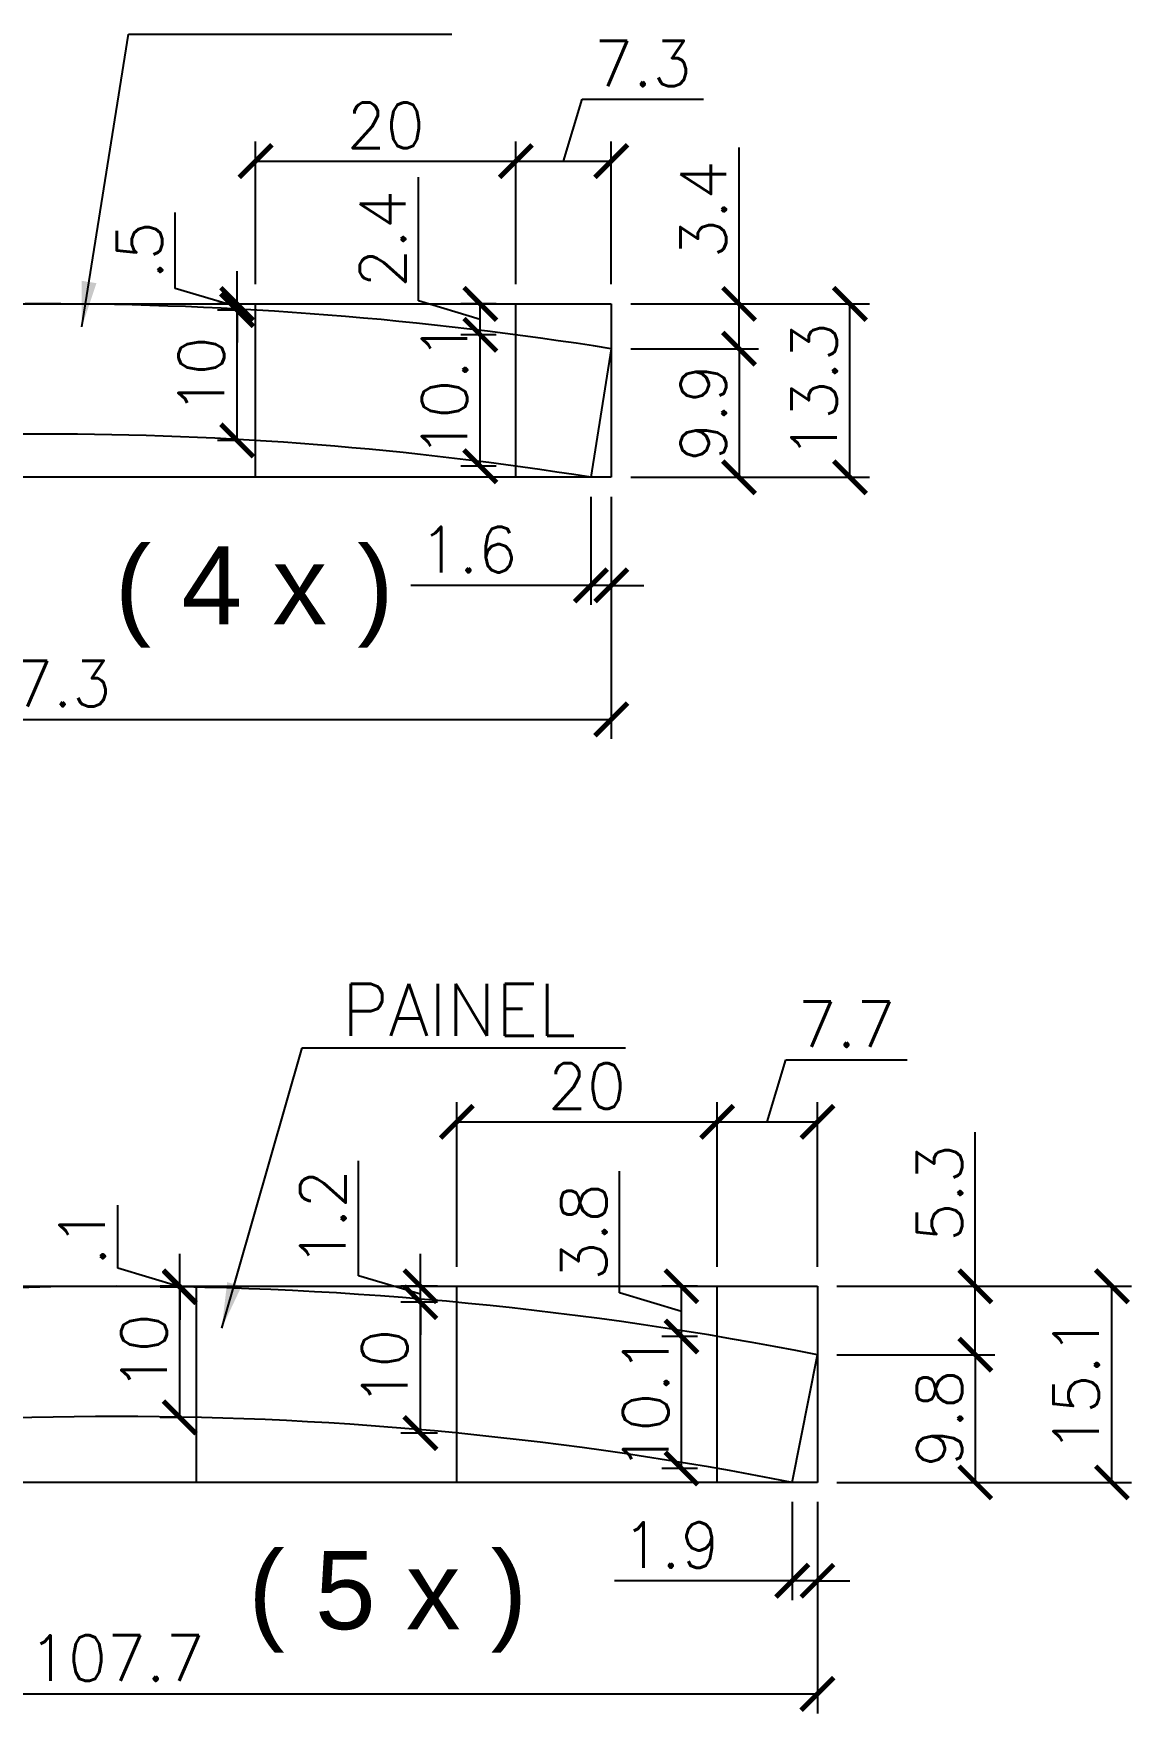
# Model space of a CAD drawing. Extents: x 2582 to 11841, y -26396 to 2611.
# Drawn here: x 5300 to 5468.8, y -3136.7 to -2878.7 of the extents above; entities that cross this region are included whole.
import ezdxf
from ezdxf.enums import TextEntityAlignment as Align

# ---------------------------------------------------------------- set-up
doc = ezdxf.new("R2010")
doc.units = 0
for name, color, linetype in [('COTA', 241, 'Continuous'), ('Painéis', 200, 'Continuous'), ('Romaneio', 10, 'Continuous')]:
    doc.layers.add(name, color=color, linetype=linetype)
doc.styles.add('ARIAL', font='arial.ttf')
doc.styles.add('COTA TECNICA', font='techl___.ttf', dxfattribs={"height": 10})
doc.styles.add('Romans', font='romans.shx')
doc.dimstyles.new('Cota Seção (2x)', dxfattribs={"dimtxt": 7, "dimasz": 5, "dimexe": 3, "dimexo": 3, "dimgap": 2, "dimtad": 3, "dimdec": 1, "dimlfac": 0.5, "dimzin": 12, "dimdsep": 46, "dimtxsty": 'Romans', "dimblk": 'ARCHTICK', "dimcen": 0, "dimclrd": 4, "dimclre": 4, "dimclrt": 1, "dimadec": 1, "dimazin": 3, "dimtfac": 1, "dimtdec": 1, "dimtmove": 0, "dimatfit": 3, "dimldrblk": 'OBLIQUE', "dimfxl": 1, "dimtolj": 1, "dimtzin": 12, "dimarcsym": 0})
doc.dimstyles.new('PAINEL', dxfattribs={"dimtxt": 10, "dimasz": 3, "dimexe": 3, "dimexo": 3, "dimgap": 3, "dimtad": 1, "dimdec": 1, "dimzin": 12, "dimdsep": 46, "dimtxsty": 'COTA TECNICA', "dimblk1": 'OBLIQUE', "dimblk2": 'OBLIQUE', "dimsah": 1, "dimcen": 0.9, "dimclrd": 4, "dimclre": 4, "dimclrt": 240, "dimadec": 1, "dimazin": 3, "dimtfac": 1, "dimtdec": 1, "dimtmove": 0, "dimatfit": 3, "dimfxl": 1, "dimtolj": 1, "dimtzin": 12, "dimarcsym": 0})

# ---------------------------------------------------------------- blocks, each defined once
blk = doc.blocks.new('_ArchTick')
at = {"color": 0, "linetype": 'ByBlock', "const_width": 0.15}
blk.add_lwpolyline([(-0.5, -0.5), (0.5, 0.5)], dxfattribs=at)
blk = doc.blocks.new('*D758')
at = {"layer": 'COTA', "color": 4, "lineweight": -2, "transparency": 16777216}
blk.add_line((5391.81, -2927.09), (5411.45, -2927.09), dxfattribs=at)
at = {"layer": 'COTA', "color": 4, "linetype": 'ByBlock', "lineweight": -2, "transparency": 16777216}
for p, q in [((5408.45, -2927.09), (5408.45, -2946.84)), ((5391.81, -2946.84), (5411.45, -2946.84))]:
    blk.add_line(p, q, dxfattribs=at)
at = {"layer": 'Defpoints', "color": 0, "linetype": 'ByBlock', "transparency": 16777216}
for p in [(5388.81, -2927.09), (5388.81, -2946.84), (5408.45, -2946.84)]:
    blk.add_point(p, dxfattribs=at)
at = {"layer": 'COTA', "color": 4, "linetype": 'ByBlock', "lineweight": -2, "transparency": 16777216, "xscale": 5, "yscale": 5, "zscale": 5}
for p, rotation in [((5408.45, -2927.09), 90), ((5408.45, -2946.84), 270)]:
    blk.add_blockref('_ArchTick', p, dxfattribs=dict(at, rotation=rotation))
at = {"layer": 'COTA', "color": 1, "linetype": 'ByBlock', "transparency": 16777216, "insert": (5402.95, -2936.96), "char_height": 7, "attachment_point": 5, "rotation": 90, "style": 'Romans'}
blk.add_mtext('\\A1;9.9', dxfattribs=at)
blk = doc.blocks.new('_Oblique')
at = {"color": 0, "linetype": 'ByBlock', "lineweight": -2}
blk.add_line((-0.5, -0.5), (0.5, 0.5), dxfattribs=at)
blk = doc.blocks.new('*D759')
at = {"layer": 'COTA', "color": 4, "linetype": 'ByBlock', "lineweight": -2, "transparency": 16777216}
for p, q in [((5408.45, -2920.2), (5408.45, -2896.2)), ((5391.81, -2920.2), (5411.45, -2920.2)), ((5408.45, -2927.09), (5408.45, -2920.2))]:
    blk.add_line(p, q, dxfattribs=at)
at = {"layer": 'COTA', "color": 4, "lineweight": -2, "transparency": 16777216}
blk.add_line((5391.81, -2927.09), (5411.45, -2927.09), dxfattribs=at)
at = {"layer": 'Defpoints', "color": 0, "linetype": 'ByBlock', "transparency": 16777216}
for p in [(5388.81, -2920.2), (5408.45, -2920.2), (5388.81, -2927.09)]:
    blk.add_point(p, dxfattribs=at)
at = {"layer": 'COTA', "color": 4, "linetype": 'ByBlock', "lineweight": -2, "transparency": 16777216, "xscale": 5, "yscale": 5, "zscale": 5}
for p, rotation in [((5408.45, -2920.2), 90), ((5408.45, -2927.09), 270)]:
    blk.add_blockref('_ArchTick', p, dxfattribs=dict(at, rotation=rotation))
at = {"layer": 'COTA', "color": 1, "linetype": 'ByBlock', "transparency": 16777216, "insert": (5402.95, -2905.7), "char_height": 7, "attachment_point": 5, "rotation": 90, "style": 'Romans'}
blk.add_mtext('\\A1;3.4', dxfattribs=at)
blk = doc.blocks.new('*D760')
at = {"layer": 'COTA', "color": 4, "linetype": 'ByBlock', "lineweight": -2, "transparency": 16777216}
for p, q in [((5391.81, -2920.2), (5428.5, -2920.2)), ((5425.5, -2946.84), (5425.5, -2920.2))]:
    blk.add_line(p, q, dxfattribs=at)
at = {"layer": 'COTA', "color": 4, "lineweight": -2, "transparency": 16777216}
blk.add_line((5391.81, -2946.84), (5428.5, -2946.84), dxfattribs=at)
at = {"layer": 'Defpoints', "color": 0, "linetype": 'ByBlock', "transparency": 16777216}
for p in [(5388.81, -2920.2), (5425.5, -2920.2), (5388.81, -2946.84)]:
    blk.add_point(p, dxfattribs=at)
at = {"layer": 'COTA', "color": 4, "linetype": 'ByBlock', "lineweight": -2, "transparency": 16777216, "xscale": 5, "yscale": 5, "zscale": 5}
for p, rotation in [((5425.5, -2920.2), 90), ((5425.5, -2946.84), 270)]:
    blk.add_blockref('_ArchTick', p, dxfattribs=dict(at, rotation=rotation))
at = {"layer": 'COTA', "color": 1, "linetype": 'ByBlock', "transparency": 16777216, "insert": (5420, -2933.52), "char_height": 7, "attachment_point": 5, "rotation": 90, "style": 'Romans'}
blk.add_mtext('\\A1;13.3', dxfattribs=at)
blk = doc.blocks.new('*D714')
at = {"layer": 'COTA', "color": 4, "linetype": 'ByBlock', "lineweight": -2, "transparency": 16777216}
for p, q in [((5444.76, -3071.13), (5444.76, -3047.46)), ((5444.76, -3081.64), (5444.76, -3071.13)), ((5423.5, -3081.64), (5447.76, -3081.64))]:
    blk.add_line(p, q, dxfattribs=at)
at = {"layer": 'COTA', "color": 4, "lineweight": -2, "transparency": 16777216}
blk.add_line((5423.5, -3071.13), (5447.76, -3071.13), dxfattribs=at)
at = {"layer": 'Defpoints', "color": 0, "linetype": 'ByBlock', "transparency": 16777216}
for p in [(5420.5, -3071.13), (5420.5, -3081.64), (5444.76, -3081.64)]:
    blk.add_point(p, dxfattribs=at)
at = {"layer": 'COTA', "color": 4, "linetype": 'ByBlock', "lineweight": -2, "transparency": 16777216, "xscale": 5, "yscale": 5, "zscale": 5}
for p, rotation in [((5444.76, -3071.13), 90), ((5444.76, -3081.64), 270)]:
    blk.add_blockref('_ArchTick', p, dxfattribs=dict(at, rotation=rotation))
at = {"layer": 'COTA', "color": 1, "linetype": 'ByBlock', "transparency": 16777216, "insert": (5439.26, -3056.8), "char_height": 7, "attachment_point": 5, "rotation": 90, "style": 'Romans'}
blk.add_mtext('\\A1;5.3', dxfattribs=at)
blk = doc.blocks.new('*D715')
at = {"layer": 'COTA', "color": 4, "lineweight": -2, "transparency": 16777216}
blk.add_line((5423.5, -3081.64), (5447.76, -3081.64), dxfattribs=at)
at = {"layer": 'COTA', "color": 4, "linetype": 'ByBlock', "lineweight": -2, "transparency": 16777216}
for p, q in [((5444.76, -3081.64), (5444.76, -3101.26)), ((5423.5, -3101.26), (5447.76, -3101.26))]:
    blk.add_line(p, q, dxfattribs=at)
at = {"layer": 'Defpoints', "color": 0, "linetype": 'ByBlock', "transparency": 16777216}
for p in [(5420.5, -3081.64), (5420.5, -3101.26), (5444.76, -3101.26)]:
    blk.add_point(p, dxfattribs=at)
at = {"layer": 'COTA', "color": 4, "linetype": 'ByBlock', "lineweight": -2, "transparency": 16777216, "xscale": 5, "yscale": 5, "zscale": 5}
for p, rotation in [((5444.76, -3081.64), 90), ((5444.76, -3101.26), 270)]:
    blk.add_blockref('_ArchTick', p, dxfattribs=dict(at, rotation=rotation))
at = {"layer": 'COTA', "color": 1, "linetype": 'ByBlock', "transparency": 16777216, "insert": (5439.26, -3091.45), "char_height": 7, "attachment_point": 5, "rotation": 90, "style": 'Romans'}
blk.add_mtext('\\A1;9.8', dxfattribs=at)
blk = doc.blocks.new('*D716')
at = {"layer": 'COTA', "color": 4, "linetype": 'ByBlock', "lineweight": -2, "transparency": 16777216}
for p, q in [((5423.5, -3071.13), (5468.76, -3071.13)), ((5465.76, -3101.26), (5465.76, -3071.13))]:
    blk.add_line(p, q, dxfattribs=at)
at = {"layer": 'COTA', "color": 4, "lineweight": -2, "transparency": 16777216}
blk.add_line((5423.5, -3101.26), (5468.76, -3101.26), dxfattribs=at)
at = {"layer": 'Defpoints', "color": 0, "linetype": 'ByBlock', "transparency": 16777216}
for p in [(5420.5, -3071.13), (5465.76, -3071.13), (5420.5, -3101.26)]:
    blk.add_point(p, dxfattribs=at)
at = {"layer": 'COTA', "color": 4, "linetype": 'ByBlock', "lineweight": -2, "transparency": 16777216, "xscale": 5, "yscale": 5, "zscale": 5}
for p, rotation in [((5465.76, -3071.13), 90), ((5465.76, -3101.26), 270)]:
    blk.add_blockref('_ArchTick', p, dxfattribs=dict(at, rotation=rotation))
at = {"layer": 'COTA', "color": 1, "linetype": 'ByBlock', "transparency": 16777216, "insert": (5460.26, -3086.2), "char_height": 7, "attachment_point": 5, "rotation": 90, "style": 'Romans'}
blk.add_mtext('\\A1;15.1', dxfattribs=at)
blk = doc.blocks.new('*D1236')
at = {"layer": 'COTA', "color": 4, "linetype": 'ByBlock', "lineweight": -2, "transparency": 16777216}
for p, q in [((5331.14, -2921.16), (5328.29, -2921.16)), ((5331.29, -2941.19), (5331.29, -2921.16))]:
    blk.add_line(p, q, dxfattribs=at)
at = {"layer": 'COTA', "color": 4, "lineweight": -2, "transparency": 16777216}
blk.add_line((5331.14, -2941.19), (5328.29, -2941.19), dxfattribs=at)
at = {"layer": 'Defpoints', "color": 0, "linetype": 'ByBlock', "transparency": 16777216}
for p in [(5331.29, -2921.16), (5334.14, -2921.16), (5334.14, -2941.19)]:
    blk.add_point(p, dxfattribs=at)
at = {"layer": 'COTA', "color": 4, "linetype": 'ByBlock', "lineweight": -2, "transparency": 16777216, "xscale": 5, "yscale": 5, "zscale": 5}
for p, rotation in [((5331.29, -2921.16), 90), ((5331.29, -2941.19), 270)]:
    blk.add_blockref('_ArchTick', p, dxfattribs=dict(at, rotation=rotation))
at = {"layer": 'COTA', "color": 1, "linetype": 'ByBlock', "transparency": 16777216, "insert": (5325.79, -2931.18), "char_height": 7, "attachment_point": 5, "rotation": 90, "style": 'Romans'}
blk.add_mtext('\\A1;10', dxfattribs=at)
blk = doc.blocks.new('*D1237')
at = {"layer": 'COTA', "color": 4, "linetype": 'ByBlock', "lineweight": -2, "transparency": 16777216}
for p, q in [((5321.79, -2917.83), (5321.79, -2906.16)), ((5331.29, -2920.2), (5331.29, -2915.2)), ((5331.29, -2920.68), (5321.79, -2917.83)), ((5331.14, -2920.2), (5328.29, -2920.2)), ((5331.29, -2921.16), (5331.29, -2920.2)), ((5331.29, -2921.16), (5331.29, -2920.2)), ((5331.29, -2921.16), (5331.29, -2926.16))]:
    blk.add_line(p, q, dxfattribs=at)
at = {"layer": 'COTA', "color": 4, "lineweight": -2, "transparency": 16777216}
blk.add_line((5331.14, -2921.16), (5328.29, -2921.16), dxfattribs=at)
at = {"layer": 'Defpoints', "color": 0, "linetype": 'ByBlock', "transparency": 16777216}
for p in [(5331.29, -2920.2), (5334.14, -2920.2), (5334.14, -2921.16)]:
    blk.add_point(p, dxfattribs=at)
at = {"layer": 'COTA', "color": 4, "linetype": 'ByBlock', "lineweight": -2, "transparency": 16777216, "xscale": 5, "yscale": 5, "zscale": 5}
for p, rotation in [((5331.29, -2920.2), 270), ((5331.29, -2921.16), 90)]:
    blk.add_blockref('_ArchTick', p, dxfattribs=dict(at, rotation=rotation))
at = {"layer": 'COTA', "color": 1, "linetype": 'ByBlock', "transparency": 16777216, "insert": (5316.29, -2912), "char_height": 7, "attachment_point": 5, "rotation": 90, "style": 'Romans'}
blk.add_mtext('\\A1;.5', dxfattribs=at)
blk = doc.blocks.new('*D1238')
at = {"layer": 'COTA', "color": 4, "linetype": 'ByBlock', "lineweight": -2, "transparency": 16777216}
for p, q in [((5371.14, -2924.96), (5365.68, -2924.96)), ((5368.68, -2945.14), (5368.68, -2924.96))]:
    blk.add_line(p, q, dxfattribs=at)
at = {"layer": 'COTA', "color": 4, "lineweight": -2, "transparency": 16777216}
blk.add_line((5371.14, -2945.14), (5365.68, -2945.14), dxfattribs=at)
at = {"layer": 'Defpoints', "color": 0, "linetype": 'ByBlock', "transparency": 16777216}
for p in [(5368.68, -2924.96), (5374.14, -2924.96), (5374.14, -2945.14)]:
    blk.add_point(p, dxfattribs=at)
at = {"layer": 'COTA', "color": 4, "linetype": 'ByBlock', "lineweight": -2, "transparency": 16777216, "xscale": 5, "yscale": 5, "zscale": 5}
for p, rotation in [((5368.68, -2924.96), 90), ((5368.68, -2945.14), 270)]:
    blk.add_blockref('_ArchTick', p, dxfattribs=dict(at, rotation=rotation))
at = {"layer": 'COTA', "color": 1, "linetype": 'ByBlock', "transparency": 16777216, "insert": (5363.18, -2933.34), "char_height": 7, "attachment_point": 5, "rotation": 90, "style": 'Romans'}
blk.add_mtext('\\A1;10.1', dxfattribs=at)
blk = doc.blocks.new('*D1239')
at = {"layer": 'COTA', "color": 4, "linetype": 'ByBlock', "lineweight": -2, "transparency": 16777216}
for p, q in [((5359.18, -2919.73), (5359.18, -2900.73)), ((5368.68, -2922.58), (5359.18, -2919.73)), ((5371.14, -2920.2), (5365.68, -2920.2)), ((5368.68, -2924.96), (5368.68, -2920.2))]:
    blk.add_line(p, q, dxfattribs=at)
at = {"layer": 'COTA', "color": 4, "lineweight": -2, "transparency": 16777216}
blk.add_line((5371.14, -2924.96), (5365.68, -2924.96), dxfattribs=at)
at = {"layer": 'Defpoints', "color": 0, "linetype": 'ByBlock', "transparency": 16777216}
for p in [(5368.68, -2920.2), (5374.14, -2920.2), (5374.14, -2924.96)]:
    blk.add_point(p, dxfattribs=at)
at = {"layer": 'COTA', "color": 4, "linetype": 'ByBlock', "lineweight": -2, "transparency": 16777216, "xscale": 5, "yscale": 5, "zscale": 5}
for p, rotation in [((5368.68, -2920.2), 90), ((5368.68, -2924.96), 270)]:
    blk.add_blockref('_ArchTick', p, dxfattribs=dict(at, rotation=rotation))
at = {"layer": 'COTA', "color": 1, "linetype": 'ByBlock', "transparency": 16777216, "insert": (5353.68, -2910.23), "char_height": 7, "attachment_point": 5, "rotation": 90, "style": 'Romans'}
blk.add_mtext('\\A1;2.4', dxfattribs=at)
blk = doc.blocks.new('*D1242')
at = {"layer": 'COTA', "color": 4, "lineweight": -2, "transparency": 16777216}
blk.add_line((5334.14, -2917.2), (5334.14, -2895.27), dxfattribs=at)
at = {"layer": 'COTA', "color": 4, "linetype": 'ByBlock', "lineweight": -2, "transparency": 16777216}
for p, q in [((5374.14, -2917.2), (5374.14, -2895.27)), ((5334.14, -2898.27), (5374.14, -2898.27))]:
    blk.add_line(p, q, dxfattribs=at)
at = {"layer": 'Defpoints', "color": 0, "linetype": 'ByBlock', "transparency": 16777216}
for p in [(5374.14, -2898.27), (5334.14, -2920.2), (5374.14, -2920.2)]:
    blk.add_point(p, dxfattribs=at)
at = {"layer": 'COTA', "color": 4, "linetype": 'ByBlock', "lineweight": -2, "transparency": 16777216, "xscale": 5, "yscale": 5, "zscale": 5, "rotation": 180}
blk.add_blockref('_ArchTick', (5334.14, -2898.27), dxfattribs=at)
at = {"layer": 'COTA', "color": 4, "linetype": 'ByBlock', "lineweight": -2, "transparency": 16777216, "xscale": 5, "yscale": 5, "zscale": 5}
blk.add_blockref('_ArchTick', (5374.14, -2898.27), dxfattribs=at)
at = {"layer": 'COTA', "color": 1, "linetype": 'ByBlock', "transparency": 16777216, "insert": (5354.14, -2892.77), "char_height": 7, "attachment_point": 5, "style": 'Romans'}
blk.add_mtext('\\A1;20', dxfattribs=at)
blk = doc.blocks.new('*D1243')
at = {"layer": 'COTA', "color": 4, "lineweight": -2, "transparency": 16777216}
for p, q in [((5381.48, -2898.27), (5384.33, -2888.77)), ((5384.33, -2888.77), (5402.99, -2888.77)), ((5374.14, -2917.2), (5374.14, -2895.27)), ((5388.81, -2917.2), (5388.81, -2895.27)), ((5374.14, -2898.27), (5388.81, -2898.27))]:
    blk.add_line(p, q, dxfattribs=at)
at = {"layer": 'Defpoints', "color": 0, "transparency": 16777216}
for p in [(5388.81, -2898.27), (5374.14, -2920.2), (5388.81, -2920.2)]:
    blk.add_point(p, dxfattribs=at)
at = {"layer": 'COTA', "color": 4, "lineweight": -2, "transparency": 16777216, "xscale": 5, "yscale": 5, "zscale": 5, "rotation": 180}
blk.add_blockref('_ArchTick', (5374.14, -2898.27), dxfattribs=at)
at = {"layer": 'COTA', "color": 4, "lineweight": -2, "transparency": 16777216, "xscale": 5, "yscale": 5, "zscale": 5}
blk.add_blockref('_ArchTick', (5388.81, -2898.27), dxfattribs=at)
at = {"layer": 'COTA', "color": 1, "transparency": 16777216, "insert": (5393.66, -2883.27), "char_height": 7, "attachment_point": 5, "style": 'Romans'}
blk.add_mtext('\\A1;7.3', dxfattribs=at)
blk = doc.blocks.new('*D1244')
at = {"layer": 'COTA', "color": 4, "lineweight": -2, "transparency": 16777216}
blk.add_line((5214.14, -2949.84), (5214.14, -2987.04), dxfattribs=at)
at = {"layer": 'COTA', "color": 4, "linetype": 'ByBlock', "lineweight": -2, "transparency": 16777216}
for p, q in [((5388.81, -2949.84), (5388.81, -2987.04)), ((5214.14, -2984.04), (5388.81, -2984.04))]:
    blk.add_line(p, q, dxfattribs=at)
at = {"layer": 'Defpoints', "color": 0, "linetype": 'ByBlock', "transparency": 16777216}
for p in [(5214.14, -2946.84), (5388.81, -2946.84), (5388.81, -2984.04)]:
    blk.add_point(p, dxfattribs=at)
at = {"layer": 'COTA', "color": 4, "linetype": 'ByBlock', "lineweight": -2, "transparency": 16777216, "xscale": 5, "yscale": 5, "zscale": 5, "rotation": 180}
blk.add_blockref('_ArchTick', (5214.14, -2984.04), dxfattribs=at)
at = {"layer": 'COTA', "color": 4, "linetype": 'ByBlock', "lineweight": -2, "transparency": 16777216, "xscale": 5, "yscale": 5, "zscale": 5}
blk.add_blockref('_ArchTick', (5388.81, -2984.04), dxfattribs=at)
at = {"layer": 'COTA', "color": 1, "linetype": 'ByBlock', "transparency": 16777216, "insert": (5301.48, -2978.54), "char_height": 7, "attachment_point": 5, "style": 'Romans'}
blk.add_mtext('\\A1;87.3', dxfattribs=at)
blk = doc.blocks.new('*D1246')
at = {"layer": 'COTA', "color": 4, "linetype": 'ByBlock', "lineweight": -2, "transparency": 16777216}
for p, q in [((5385.68, -2949.84), (5385.68, -2966.45)), ((5385.68, -2963.45), (5358.01, -2963.45)), ((5388.81, -2963.45), (5385.68, -2963.45)), ((5388.81, -2963.45), (5393.81, -2963.45))]:
    blk.add_line(p, q, dxfattribs=at)
at = {"layer": 'COTA', "color": 4, "lineweight": -2, "transparency": 16777216}
blk.add_line((5388.81, -2949.84), (5388.81, -2966.45), dxfattribs=at)
at = {"layer": 'Defpoints', "color": 0, "linetype": 'ByBlock', "transparency": 16777216}
for p in [(5385.68, -2946.84), (5388.81, -2946.84), (5385.68, -2963.45)]:
    blk.add_point(p, dxfattribs=at)
at = {"layer": 'COTA', "color": 4, "linetype": 'ByBlock', "lineweight": -2, "transparency": 16777216, "xscale": 5, "yscale": 5, "zscale": 5}
blk.add_blockref('_ArchTick', (5385.68, -2963.45), dxfattribs=at)
at = {"layer": 'COTA', "color": 4, "linetype": 'ByBlock', "lineweight": -2, "transparency": 16777216, "xscale": 5, "yscale": 5, "zscale": 5, "rotation": 180}
blk.add_blockref('_ArchTick', (5388.81, -2963.45), dxfattribs=at)
at = {"layer": 'COTA', "color": 1, "linetype": 'ByBlock', "transparency": 16777216, "insert": (5366.85, -2957.95), "char_height": 7, "attachment_point": 5, "style": 'Romans'}
blk.add_mtext('\\A1;1.6', dxfattribs=at)
blk = doc.blocks.new('*D1279')
at = {"layer": 'COTA', "color": 4, "linetype": 'ByBlock', "lineweight": -2, "transparency": 16777216}
for p, q in [((5322.08, -3071.27), (5319.49, -3071.27)), ((5322.49, -3091.27), (5322.49, -3071.27))]:
    blk.add_line(p, q, dxfattribs=at)
at = {"layer": 'COTA', "color": 4, "lineweight": -2, "transparency": 16777216}
blk.add_line((5322.08, -3091.27), (5319.49, -3091.27), dxfattribs=at)
at = {"layer": 'Defpoints', "color": 0, "linetype": 'ByBlock', "transparency": 16777216}
for p in [(5322.49, -3071.27), (5325.08, -3071.27), (5325.08, -3091.27)]:
    blk.add_point(p, dxfattribs=at)
at = {"layer": 'COTA', "color": 4, "linetype": 'ByBlock', "lineweight": -2, "transparency": 16777216, "xscale": 5, "yscale": 5, "zscale": 5}
for p, rotation in [((5322.49, -3071.27), 90), ((5322.49, -3091.27), 270)]:
    blk.add_blockref('_ArchTick', p, dxfattribs=dict(at, rotation=rotation))
at = {"layer": 'COTA', "color": 1, "linetype": 'ByBlock', "transparency": 16777216, "insert": (5316.99, -3081.27), "char_height": 7, "attachment_point": 5, "rotation": 90, "style": 'Romans'}
blk.add_mtext('\\A1;10', dxfattribs=at)
blk = doc.blocks.new('*D1280')
at = {"layer": 'COTA', "color": 4, "linetype": 'ByBlock', "lineweight": -2, "transparency": 16777216}
for p, q in [((5312.99, -3068.35), (5312.99, -3058.68)), ((5322.49, -3071.2), (5312.99, -3068.35)), ((5322.49, -3071.13), (5322.49, -3066.13)), ((5322.08, -3071.13), (5319.49, -3071.13)), ((5322.49, -3071.27), (5322.49, -3071.13)), ((5322.49, -3071.27), (5322.49, -3071.13)), ((5322.49, -3071.27), (5322.49, -3076.27))]:
    blk.add_line(p, q, dxfattribs=at)
at = {"layer": 'COTA', "color": 4, "lineweight": -2, "transparency": 16777216}
blk.add_line((5322.08, -3071.27), (5319.49, -3071.27), dxfattribs=at)
at = {"layer": 'Defpoints', "color": 0, "linetype": 'ByBlock', "transparency": 16777216}
for p in [(5322.49, -3071.13), (5325.08, -3071.13), (5325.08, -3071.27)]:
    blk.add_point(p, dxfattribs=at)
at = {"layer": 'COTA', "color": 4, "linetype": 'ByBlock', "lineweight": -2, "transparency": 16777216, "xscale": 5, "yscale": 5, "zscale": 5}
for p, rotation in [((5322.49, -3071.13), 270), ((5322.49, -3071.27), 90)]:
    blk.add_blockref('_ArchTick', p, dxfattribs=dict(at, rotation=rotation))
at = {"layer": 'COTA', "color": 1, "linetype": 'ByBlock', "transparency": 16777216, "insert": (5307.49, -3063.51), "char_height": 7, "attachment_point": 5, "rotation": 90, "style": 'Romans'}
blk.add_mtext('\\A1;.1', dxfattribs=at)
blk = doc.blocks.new('*D1281')
at = {"layer": 'COTA', "color": 4, "linetype": 'ByBlock', "lineweight": -2, "transparency": 16777216}
for p, q in [((5362.08, -3073.59), (5356.48, -3073.59)), ((5359.48, -3093.68), (5359.48, -3073.59))]:
    blk.add_line(p, q, dxfattribs=at)
at = {"layer": 'COTA', "color": 4, "lineweight": -2, "transparency": 16777216}
blk.add_line((5362.08, -3093.68), (5356.48, -3093.68), dxfattribs=at)
at = {"layer": 'Defpoints', "color": 0, "linetype": 'ByBlock', "transparency": 16777216}
for p in [(5359.48, -3073.59), (5365.08, -3073.59), (5365.08, -3093.68)]:
    blk.add_point(p, dxfattribs=at)
at = {"layer": 'COTA', "color": 4, "linetype": 'ByBlock', "lineweight": -2, "transparency": 16777216, "xscale": 5, "yscale": 5, "zscale": 5}
for p, rotation in [((5359.48, -3073.59), 90), ((5359.48, -3093.68), 270)]:
    blk.add_blockref('_ArchTick', p, dxfattribs=dict(at, rotation=rotation))
at = {"layer": 'COTA', "color": 1, "linetype": 'ByBlock', "transparency": 16777216, "insert": (5353.98, -3083.63), "char_height": 7, "attachment_point": 5, "rotation": 90, "style": 'Romans'}
blk.add_mtext('\\A1;10', dxfattribs=at)
blk = doc.blocks.new('*D1282')
at = {"layer": 'COTA', "color": 4, "linetype": 'ByBlock', "lineweight": -2, "transparency": 16777216}
for p, q in [((5349.98, -3069.51), (5349.98, -3051.84)), ((5359.48, -3071.13), (5359.48, -3066.13)), ((5359.48, -3072.36), (5349.98, -3069.51)), ((5362.08, -3071.13), (5356.48, -3071.13)), ((5359.48, -3073.59), (5359.48, -3071.13)), ((5359.48, -3073.59), (5359.48, -3071.13)), ((5359.48, -3073.59), (5359.48, -3078.59))]:
    blk.add_line(p, q, dxfattribs=at)
at = {"layer": 'COTA', "color": 4, "lineweight": -2, "transparency": 16777216}
blk.add_line((5362.08, -3073.59), (5356.48, -3073.59), dxfattribs=at)
at = {"layer": 'Defpoints', "color": 0, "linetype": 'ByBlock', "transparency": 16777216}
for p in [(5359.48, -3071.13), (5365.08, -3071.13), (5365.08, -3073.59)]:
    blk.add_point(p, dxfattribs=at)
at = {"layer": 'COTA', "color": 4, "linetype": 'ByBlock', "lineweight": -2, "transparency": 16777216, "xscale": 5, "yscale": 5, "zscale": 5}
for p, rotation in [((5359.48, -3071.13), 270), ((5359.48, -3073.59), 90)]:
    blk.add_blockref('_ArchTick', p, dxfattribs=dict(at, rotation=rotation))
at = {"layer": 'COTA', "color": 1, "linetype": 'ByBlock', "transparency": 16777216, "insert": (5344.48, -3060.68), "char_height": 7, "attachment_point": 5, "rotation": 90, "style": 'Romans'}
blk.add_mtext('\\A1;1.2', dxfattribs=at)
blk = doc.blocks.new('*D1283')
at = {"layer": 'COTA', "color": 4, "linetype": 'ByBlock', "lineweight": -2, "transparency": 16777216}
for p, q in [((5402.08, -3078.83), (5396.6, -3078.83)), ((5399.6, -3099.12), (5399.6, -3078.83))]:
    blk.add_line(p, q, dxfattribs=at)
at = {"layer": 'COTA', "color": 4, "lineweight": -2, "transparency": 16777216}
blk.add_line((5402.08, -3099.12), (5396.6, -3099.12), dxfattribs=at)
at = {"layer": 'Defpoints', "color": 0, "linetype": 'ByBlock', "transparency": 16777216}
for p in [(5399.6, -3078.83), (5405.08, -3078.83), (5405.08, -3099.12)]:
    blk.add_point(p, dxfattribs=at)
at = {"layer": 'COTA', "color": 4, "linetype": 'ByBlock', "lineweight": -2, "transparency": 16777216, "xscale": 5, "yscale": 5, "zscale": 5}
for p, rotation in [((5399.6, -3078.83), 90), ((5399.6, -3099.12), 270)]:
    blk.add_blockref('_ArchTick', p, dxfattribs=dict(at, rotation=rotation))
at = {"layer": 'COTA', "color": 1, "linetype": 'ByBlock', "transparency": 16777216, "insert": (5394.1, -3088.97), "char_height": 7, "attachment_point": 5, "rotation": 90, "style": 'Romans'}
blk.add_mtext('\\A1;10.1', dxfattribs=at)
blk = doc.blocks.new('*D1284')
at = {"layer": 'COTA', "color": 4, "linetype": 'ByBlock', "lineweight": -2, "transparency": 16777216}
for p, q in [((5390.1, -3072.13), (5390.1, -3053.46)), ((5399.6, -3074.98), (5390.1, -3072.13)), ((5402.08, -3071.13), (5396.6, -3071.13)), ((5399.6, -3078.83), (5399.6, -3071.13))]:
    blk.add_line(p, q, dxfattribs=at)
at = {"layer": 'COTA', "color": 4, "lineweight": -2, "transparency": 16777216}
blk.add_line((5402.08, -3078.83), (5396.6, -3078.83), dxfattribs=at)
at = {"layer": 'Defpoints', "color": 0, "linetype": 'ByBlock', "transparency": 16777216}
for p in [(5399.6, -3071.13), (5405.08, -3071.13), (5405.08, -3078.83)]:
    blk.add_point(p, dxfattribs=at)
at = {"layer": 'COTA', "color": 4, "linetype": 'ByBlock', "lineweight": -2, "transparency": 16777216, "xscale": 5, "yscale": 5, "zscale": 5}
for p, rotation in [((5399.6, -3071.13), 90), ((5399.6, -3078.83), 270)]:
    blk.add_blockref('_ArchTick', p, dxfattribs=dict(at, rotation=rotation))
at = {"layer": 'COTA', "color": 1, "linetype": 'ByBlock', "transparency": 16777216, "insert": (5384.6, -3062.79), "char_height": 7, "attachment_point": 5, "rotation": 90, "style": 'Romans'}
blk.add_mtext('\\A1;3.8', dxfattribs=at)
blk = doc.blocks.new('*D1287')
at = {"layer": 'COTA', "color": 4, "lineweight": -2, "transparency": 16777216}
blk.add_line((5365.08, -3068.13), (5365.08, -3042.86), dxfattribs=at)
at = {"layer": 'COTA', "color": 4, "linetype": 'ByBlock', "lineweight": -2, "transparency": 16777216}
for p, q in [((5405.08, -3068.13), (5405.08, -3042.86)), ((5365.08, -3045.86), (5405.08, -3045.86))]:
    blk.add_line(p, q, dxfattribs=at)
at = {"layer": 'Defpoints', "color": 0, "linetype": 'ByBlock', "transparency": 16777216}
for p in [(5405.08, -3045.86), (5365.08, -3071.13), (5405.08, -3071.13)]:
    blk.add_point(p, dxfattribs=at)
at = {"layer": 'COTA', "color": 4, "linetype": 'ByBlock', "lineweight": -2, "transparency": 16777216, "xscale": 5, "yscale": 5, "zscale": 5, "rotation": 180}
blk.add_blockref('_ArchTick', (5365.08, -3045.86), dxfattribs=at)
at = {"layer": 'COTA', "color": 4, "linetype": 'ByBlock', "lineweight": -2, "transparency": 16777216, "xscale": 5, "yscale": 5, "zscale": 5}
blk.add_blockref('_ArchTick', (5405.08, -3045.86), dxfattribs=at)
at = {"layer": 'COTA', "color": 1, "linetype": 'ByBlock', "transparency": 16777216, "insert": (5385.08, -3040.36), "char_height": 7, "attachment_point": 5, "style": 'Romans'}
blk.add_mtext('\\A1;20', dxfattribs=at)
blk = doc.blocks.new('*D1288')
at = {"layer": 'COTA', "color": 4, "linetype": 'ByBlock', "lineweight": -2, "transparency": 16777216}
for p, q in [((5412.79, -3045.86), (5415.64, -3036.36)), ((5415.64, -3036.36), (5434.31, -3036.36)), ((5420.5, -3068.13), (5420.5, -3042.86)), ((5405.08, -3045.86), (5420.5, -3045.86))]:
    blk.add_line(p, q, dxfattribs=at)
at = {"layer": 'COTA', "color": 4, "lineweight": -2, "transparency": 16777216}
blk.add_line((5405.08, -3068.13), (5405.08, -3042.86), dxfattribs=at)
at = {"layer": 'Defpoints', "color": 0, "linetype": 'ByBlock', "transparency": 16777216}
for p in [(5420.5, -3045.86), (5405.08, -3071.13), (5420.5, -3071.13)]:
    blk.add_point(p, dxfattribs=at)
at = {"layer": 'COTA', "color": 4, "linetype": 'ByBlock', "lineweight": -2, "transparency": 16777216, "xscale": 5, "yscale": 5, "zscale": 5, "rotation": 180}
blk.add_blockref('_ArchTick', (5405.08, -3045.86), dxfattribs=at)
at = {"layer": 'COTA', "color": 4, "linetype": 'ByBlock', "lineweight": -2, "transparency": 16777216, "xscale": 5, "yscale": 5, "zscale": 5}
blk.add_blockref('_ArchTick', (5420.5, -3045.86), dxfattribs=at)
at = {"layer": 'COTA', "color": 1, "linetype": 'ByBlock', "transparency": 16777216, "insert": (5424.97, -3030.86), "char_height": 7, "attachment_point": 5, "style": 'Romans'}
blk.add_mtext('\\A1;7.7', dxfattribs=at)
blk = doc.blocks.new('*D1289')
at = {"layer": 'COTA', "color": 4, "lineweight": -2, "transparency": 16777216}
blk.add_line((5205.08, -3104.26), (5205.08, -3136.75), dxfattribs=at)
at = {"layer": 'COTA', "color": 4, "linetype": 'ByBlock', "lineweight": -2, "transparency": 16777216}
for p, q in [((5420.5, -3104.26), (5420.5, -3136.75)), ((5205.08, -3133.75), (5420.5, -3133.75))]:
    blk.add_line(p, q, dxfattribs=at)
at = {"layer": 'Defpoints', "color": 0, "linetype": 'ByBlock', "transparency": 16777216}
for p in [(5205.08, -3101.26), (5420.5, -3101.26), (5420.5, -3133.75)]:
    blk.add_point(p, dxfattribs=at)
at = {"layer": 'COTA', "color": 4, "linetype": 'ByBlock', "lineweight": -2, "transparency": 16777216, "xscale": 5, "yscale": 5, "zscale": 5, "rotation": 180}
blk.add_blockref('_ArchTick', (5205.08, -3133.75), dxfattribs=at)
at = {"layer": 'COTA', "color": 4, "linetype": 'ByBlock', "lineweight": -2, "transparency": 16777216, "xscale": 5, "yscale": 5, "zscale": 5}
blk.add_blockref('_ArchTick', (5420.5, -3133.75), dxfattribs=at)
at = {"layer": 'COTA', "color": 1, "linetype": 'ByBlock', "transparency": 16777216, "insert": (5312.79, -3128.25), "char_height": 7, "attachment_point": 5, "style": 'Romans'}
blk.add_mtext('\\A1;107.7', dxfattribs=at)
blk = doc.blocks.new('*D1291')
at = {"layer": 'COTA', "color": 4, "linetype": 'ByBlock', "lineweight": -2, "transparency": 16777216}
for p, q in [((5416.63, -3104.26), (5416.63, -3119.37)), ((5416.63, -3116.37), (5389.3, -3116.37)), ((5420.5, -3116.37), (5416.63, -3116.37)), ((5420.5, -3116.37), (5425.5, -3116.37))]:
    blk.add_line(p, q, dxfattribs=at)
at = {"layer": 'COTA', "color": 4, "lineweight": -2, "transparency": 16777216}
blk.add_line((5420.5, -3104.26), (5420.5, -3119.37), dxfattribs=at)
at = {"layer": 'Defpoints', "color": 0, "linetype": 'ByBlock', "transparency": 16777216}
for p in [(5416.63, -3101.26), (5420.5, -3101.26), (5416.63, -3116.37)]:
    blk.add_point(p, dxfattribs=at)
at = {"layer": 'COTA', "color": 4, "linetype": 'ByBlock', "lineweight": -2, "transparency": 16777216, "xscale": 5, "yscale": 5, "zscale": 5}
blk.add_blockref('_ArchTick', (5416.63, -3116.37), dxfattribs=at)
at = {"layer": 'COTA', "color": 4, "linetype": 'ByBlock', "lineweight": -2, "transparency": 16777216, "xscale": 5, "yscale": 5, "zscale": 5, "rotation": 180}
blk.add_blockref('_ArchTick', (5420.5, -3116.37), dxfattribs=at)
at = {"layer": 'COTA', "color": 1, "linetype": 'ByBlock', "transparency": 16777216, "insert": (5397.97, -3110.87), "char_height": 7, "attachment_point": 5, "style": 'Romans'}
blk.add_mtext('\\A1;1.9', dxfattribs=at)

msp = doc.modelspace()

# ---------------------------------------------------------------- linework, layer by layer
at = {"linetype": 'ByBlock'}
msp.add_line((5388.81, -2927.09), (5385.68, -2946.84), dxfattribs=at)
msp.add_line((5416.63, -3101.26), (5420.5, -3081.64))
at = {"layer": 'COTA', "linetype": 'ByBlock'}
for p, q in [((5214.14, -2920.2), (5388.81, -2920.2)), ((5334.14, -2946.84), (5334.14, -2920.2)), ((5374.14, -2946.84), (5374.14, -2920.2)), ((5388.81, -2920.2), (5388.81, -2946.84)), ((5388.81, -2946.84), (5214.14, -2946.84)), ((5205.08, -3071.13), (5420.5, -3071.13)), ((5325.08, -3101.26), (5325.08, -3071.13)), ((5365.08, -3101.26), (5365.08, -3071.13)), ((5405.08, -3101.26), (5405.08, -3071.13)), ((5420.5, -3071.13), (5420.5, -3101.26)), ((5420.5, -3101.26), (5205.08, -3101.26))]:
    msp.add_line(p, q, dxfattribs=at)
at = {"layer": 'Painéis'}
for centre, radius, start, end in [((5301.48, -3477.4), 557.2, 80.9821, 99.0179), ((5301.48, -3477.4), 537.2, 80.9821, 99.0179), ((5312.79, -3628.33), 557.2, 78.8543, 101.1457), ((5312.79, -3628.33), 537.2, 78.8543, 101.1457)]:
    msp.add_arc(centre, radius, start, end, dxfattribs=at)

# ---------------------------------------------------------------- texts
at = {"color": 240, "insert": (5383.41, -3032.67), "char_height": 8, "attachment_point": 9, "style": 'Romans'}
msp.add_mtext('\\A1;PAINEL', dxfattribs=at)
at = {"layer": 'Romaneio', "color": 255, "linetype": 'ByBlock', "style": 'ARIAL'}
for s, p in [('( 4 x )', (5333.93, -2963.43)), ('( 5 x )', (5354.45, -3117.81))]:
    msp.add_text(s, height=12, dxfattribs=at).set_placement(p, align=Align.MIDDLE_CENTER)

# ---------------------------------------------------------------- dimensions: what is measured, and where the dimension line sits
at = {"layer": 'COTA'}
dim = msp.add_linear_dim(base=(5388.81, -2898.27), p1=(5374.14, -2920.2), p2=(5388.81, -2920.2), dimstyle='Cota Seção (2x)', override={"dimtmove": 1}, dxfattribs=at)
dim.commit()
dim.dimension.update_dxf_attribs({"geometry": '*D1243', "text_midpoint": (5386.33, -2883.27)})
at = {"layer": 'COTA', "linetype": 'ByBlock'}
for base, p1, p2, picture, middle in [((5374.14, -2898.27), (5334.14, -2920.2), (5374.14, -2920.2), '*D1242', (5354.14, -2892.77)), ((5420.5, -3045.86), (5405.08, -3071.13), (5420.5, -3071.13), '*D1288', (5417.64, -3030.86)), ((5405.08, -3045.86), (5365.08, -3071.13), (5405.08, -3071.13), '*D1287', (5385.08, -3040.36))]:
    dim = msp.add_linear_dim(base=base, p1=p1, p2=p2, dimstyle='Cota Seção (2x)', override={"dimtmove": 1}, dxfattribs=at)
    dim.commit()
    dim.dimension.update_dxf_attribs({"geometry": picture, "text_midpoint": middle})
for base, p1, p2, angle, picture, middle in [((5408.45, -2920.2), (5388.81, -2927.09), (5388.81, -2920.2), 270, '*D759', (5402.95, -2905.7)), ((5331.29, -2921.16), (5334.14, -2941.19), (5334.14, -2921.16), 90, '*D1236', (5325.79, -2931.18)), ((5425.5, -2920.2), (5388.81, -2946.84), (5388.81, -2920.2), 270, '*D760', (5420, -2933.52)), ((5408.45, -2946.84), (5388.81, -2927.09), (5388.81, -2946.84), 270, '*D758', (5402.95, -2936.96)), ((5465.76, -3071.13), (5420.5, -3101.26), (5420.5, -3071.13), 270, '*D716', (5460.26, -3086.2)), ((5322.49, -3071.27), (5325.08, -3091.27), (5325.08, -3071.27), 90, '*D1279', (5316.99, -3081.27)), ((5359.48, -3073.59), (5365.08, -3093.68), (5365.08, -3073.59), 90, '*D1281', (5353.98, -3083.63))]:
    dim = msp.add_linear_dim(base=base, p1=p1, p2=p2, angle=angle, dimstyle='Cota Seção (2x)', dxfattribs=at)
    dim.commit()
    dim.dimension.update_dxf_attribs({"geometry": picture, "text_midpoint": middle})
for base, p1, p2, angle, picture, middle in [((5368.68, -2920.2), (5374.14, -2924.96), (5374.14, -2920.2), 90, '*D1239', (5353.68, -2917.73)), ((5331.29, -2920.2), (5334.14, -2921.16), (5334.14, -2920.2), 90, '*D1237', (5316.29, -2915.83)), ((5359.48, -3071.13), (5365.08, -3073.59), (5365.08, -3071.13), 90, '*D1282', (5344.48, -3067.51)), ((5399.5999, -3071.1299), (5405.0803, -3078.8262), (5405.0803, -3071.1299), 90, '*D1284', (5384.5999, -3070.128)), ((5322.49, -3071.13), (5325.08, -3071.27), (5325.08, -3071.13), 90, '*D1280', (5307.49, -3066.35)), ((5444.76, -3101.26), (5420.5, -3081.64), (5420.5, -3101.26), 270, '*D715', (5439.26, -3091.45))]:
    dim = msp.add_linear_dim(base=base, p1=p1, p2=p2, angle=angle, dimstyle='Cota Seção (2x)', override={"dimtmove": 1}, dxfattribs=at)
    dim.commit()
    dim.dimension.update_dxf_attribs({"geometry": picture, "text_midpoint": middle})
for base, p1, p2, angle, picture, middle in [((5368.68, -2924.96), (5374.14, -2945.14), (5374.14, -2924.96), 90, '*D1238', (5368.68, -2933.34)), ((5444.76, -3081.64), (5420.5, -3071.13), (5420.5, -3081.64), 270, '*D714', (5444.76, -3056.8)), ((5399.6, -3078.83), (5405.08, -3099.12), (5405.08, -3078.83), 90, '*D1283', (5399.6, -3088.97))]:
    dim = msp.add_linear_dim(base=base, p1=p1, p2=p2, angle=angle, dimstyle='Cota Seção (2x)', dxfattribs=at)
    dim.commit()
    dim.dimension.update_dxf_attribs({"geometry": picture, "text_midpoint": middle, "dimtype": 160})
for base, p1, p2, picture, middle in [((5388.81, -2984.04), (5214.14, -2946.84), (5388.81, -2946.84), '*D1244', (5301.48, -2978.54)), ((5420.5, -3133.75), (5205.08, -3101.26), (5420.5, -3101.26), '*D1289', (5312.79, -3128.25)), ((5416.63, -3116.37), (5420.5, -3101.26), (5416.63, -3101.26), '*D1291', (5397.97, -3110.87))]:
    dim = msp.add_linear_dim(base=base, p1=p1, p2=p2, dimstyle='Cota Seção (2x)', dxfattribs=at)
    dim.commit()
    dim.dimension.update_dxf_attribs({"geometry": picture, "text_midpoint": middle})
dim = msp.add_linear_dim(base=(5385.68, -2963.45), p1=(5388.81, -2946.84), p2=(5385.68, -2946.84), dimstyle='Cota Seção (2x)', dxfattribs=at)
dim.commit()
dim.dimension.update_dxf_attribs({"geometry": '*D1246', "text_midpoint": (5366.85, -2963.45), "dimtype": 160})

# ---------------------------------------------------------------- leaders
at = {"annotation_type": 0, "has_hookline": 1, "hookline_direction": 1, "horizontal_direction": (-1, 0, 0)}
for points in [[(5307.43, -2923.75), (5314.61, -2878.78), (5360.29, -2878.78)], [(5328.94, -3077.54), (5341.31, -3034.52), (5387, -3034.52)]]:
    msp.add_leader(points, dimstyle='PAINEL', override={"dimasz": 7}, dxfattribs=at)

doc.saveas('drawing.dxf')
